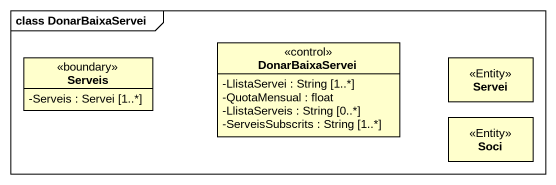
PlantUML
@startuml
mainframe class DonarBaixaServei
hide circle
hide empty members
skinparam classAttributeIconSize 0
class DonarBaixaServei <<control>> {
  -LlistaServei : String [1..*]
  -QuotaMensual : float
  -LlistaServeis : String [0..*]
  -ServeisSubscrits : String [1..*]
}
class Serveis <<boundary>> {
  -Serveis : Servei [1..*]
}
class Servei <<Entity>>
class Soci <<Entity>>
@enduml
